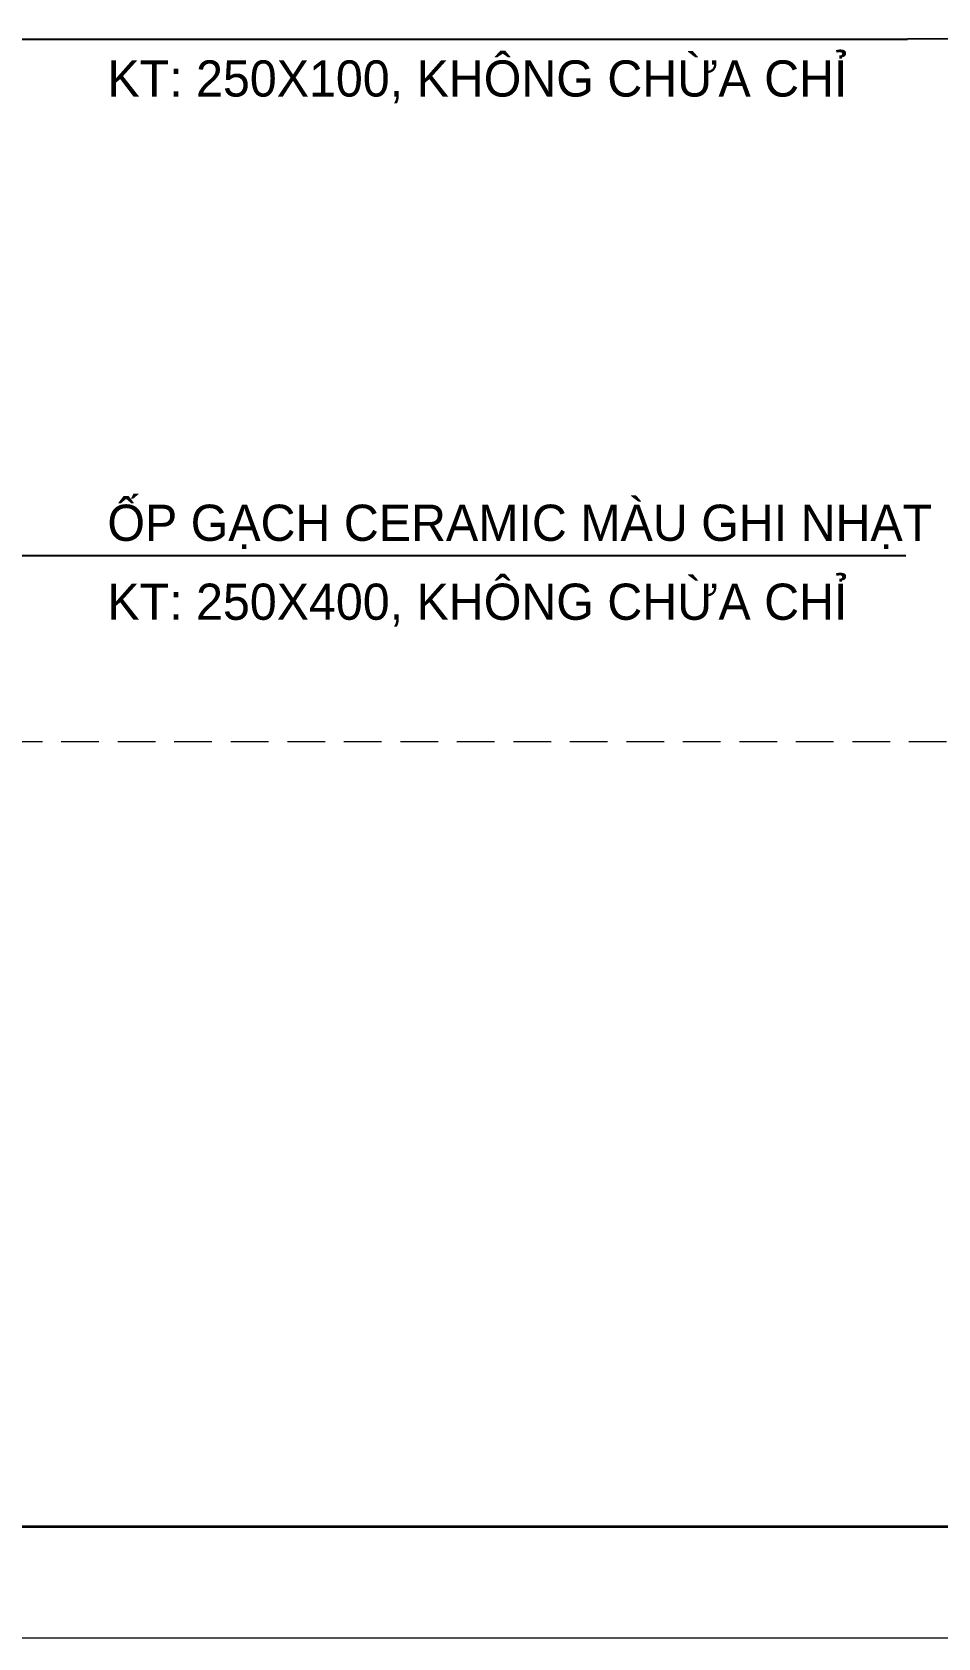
# Model space of a CAD drawing. Header units: millimetres. Extents: x -529782 to -142003, y -492574 to -273331.
# Drawn here: x -241504 to -240001, y -453544 to -450882 of the extents above; entities that cross this region are included whole.
import ezdxf

# ---------------------------------------------------------------- set-up
doc = ezdxf.new("R2010")
doc.units = ezdxf.units.MM
doc.header["$LTSCALE"] = 500
doc.header["$MEASUREMENT"] = 0
doc.linetypes.add('HIDDEN', pattern=[0.375, 0.25, -0.125])
doc.layers.get('0').update_dxf_attribs({"linetype": 'CONTINUOUS', "lineweight": 13})
for name, color, linetype, lineweight in [('1.cat 30', 30, 'CONTINUOUS', 35), ('2.thay 145', 145, 'CONTINUOUS', 18), ('3.manh 08', 8, 'CONTINUOUS', 9), ('6.khuat 75', 75, 'HIDDEN', 18), ('9.text \xad white', 7, 'CONTINUOUS', 15), ('CA.dim 08', 251, 'CONTINUOUS', 13)]:
    doc.layers.add(name, color=color, linetype=linetype, lineweight=lineweight)
doc.styles.add('CA.JSC1', font='')
doc.styles.get("Standard").update_dxf_attribs({"font": 'txt.shx', "width": 0.9})
doc.styles.get('CA.JSC1').set_extended_font_data('.VnAvantH')
doc.dimstyles.new('CA 30', dxfattribs={"dimscale": 0, "dimtxt": 60, "dimasz": 30, "dimexe": 30, "dimexo": 0, "dimgap": 15, "dimtad": 1, "dimdec": 0, "dimzin": 0, "dimdsep": 46, "dimtxsty": 'Standard', "dimblk": 'ARCHTICK', "dimcen": 0.09, "dimdle": 30, "dimclrd": 256, "dimclre": 256, "dimclrt": 7, "dimadec": 0, "dimazin": 0, "dimtfac": 1, "dimtdec": 0, "dimtix": 1, "dimtmove": 2, "dimatfit": 3, "dimldrblk": 'DOT', "dimfxl": 1, "dimtolj": 1, "dimtzin": 0, "dimarcsym": 0})

# ---------------------------------------------------------------- blocks, each defined once
blk = doc.blocks.new('khung co loan')
at = {"layer": '1.cat 30'}
blk.add_lwpolyline([(1158.281703106128, -14553.47590842255), (1158.281703106128, -303.4759079545038), (20658.28170374641, -303.4759079545038), (20658.28170374641, -14553.47590842255)], close=True, dxfattribs=at)
at = {"layer": '3.manh 08'}
blk.add_lwpolyline([(0, -14850.00000048772), (21000.00000000023, -14850.00000048772), (21000.00000000023, -4.877219907939434e-07), (0, -4.877219907939434e-07)], close=True, dxfattribs=at)
blk = doc.blocks.new('_ArchTick')
at = {"color": 1, "linetype": 'ByBlock', "const_width": 0.150000081}
blk.add_lwpolyline([(-0.5000002699998731, -0.5000002699998731), (0.5000002699998731, 0.5000002699998731)], dxfattribs=at)
blk = doc.blocks.new('_DOT')
at = {"color": 1, "linetype": 'ByBlock'}
blk.add_line((-0.5, 0), (-1, 0), dxfattribs=at)
at = {"color": 1, "linetype": 'ByBlock', "const_width": 0.5}
blk.add_lwpolyline([(-0.25, 0, 1), (0.25, 0, 1)], format="xyb", close=True, dxfattribs=at)

msp = doc.modelspace()

# ---------------------------------------------------------------- linework, layer by layer
at = {"layer": '6.khuat 75', "ltscale": 0.5}
msp.add_line((-237642.6383512118, -452058.3055468095), (-245828.7154108296, -452058.3055468095), dxfattribs=at)

# ---------------------------------------------------------------- block references
at = {"layer": '2.thay 145', "xscale": 0.6209623455069959, "yscale": 0.6209623455069959, "zscale": 0.6209623455069959}
msp.add_blockref('khung co loan', (-246547.9647339482, -444323.159194944), dxfattribs=at)

# ---------------------------------------------------------------- texts
at = {"layer": '9.text \xad white', "style": 'CA.JSC1'}
for s, p in [('kt: 250x100, kh«ng chõa chØ', (-241378.6989765593, -450988.4569928076)), ('èp g¹ch ceramic mµu ghi nh¹t', (-241378.6989765593, -451725.207679312)), ('kt: 250x400, kh«ng chõa chØ', (-241378.6989765593, -451856.1273883488))]:
    msp.add_text(s, height=60, dxfattribs=at).set_placement(p)

# ---------------------------------------------------------------- leaders
at = {"layer": 'CA.dim 08'}
for points in [[(-242541.9071789037, -451092.8253815911), (-242541.9071789037, -450893.1037104735), (-240051.3809118993, -450893.1037104735)], [(-239460.1118612147, -451112.061076996), (-239460.1118612147, -450892.3371680551), (-240051.3809118993, -450893.1037104735)], [(-242037.0705421325, -451749.4923745706), (-240054.0475858443, -451749.4923745706)]]:
    msp.add_leader(points, dimstyle='CA 30', override={"dimscale": 1, "dimtad": 0}, dxfattribs=at)

doc.saveas('drawing.dxf')
